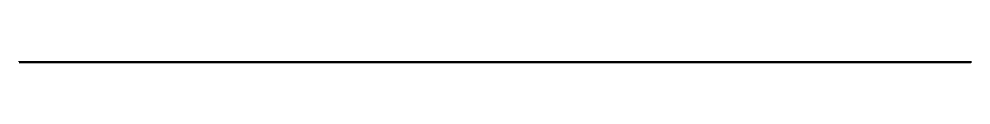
# Model space of a CAD drawing. Header units: millimetres. Extents: x 550 to 2000, y 2500 to 2500.
import ezdxf

# ---------------------------------------------------------------- set-up
doc = ezdxf.new("R2010")
doc.units = ezdxf.units.MM
doc.layers.add('Default', color=7, linetype='Continuous', lineweight=50, true_color=0x000000)

msp = doc.modelspace()

# ---------------------------------------------------------------- linework, layer by layer
at = {"layer": 'Default', "color": 121, "true_color": 0x7fffd4, "transparency": 33554687}
msp.add_polyline3d([(550, 2500, 0), (550, 2500, 2000), (2000, 2500, 2000), (2000, 2500, 0)], close=True, dxfattribs=at)

doc.saveas('drawing.dxf')
